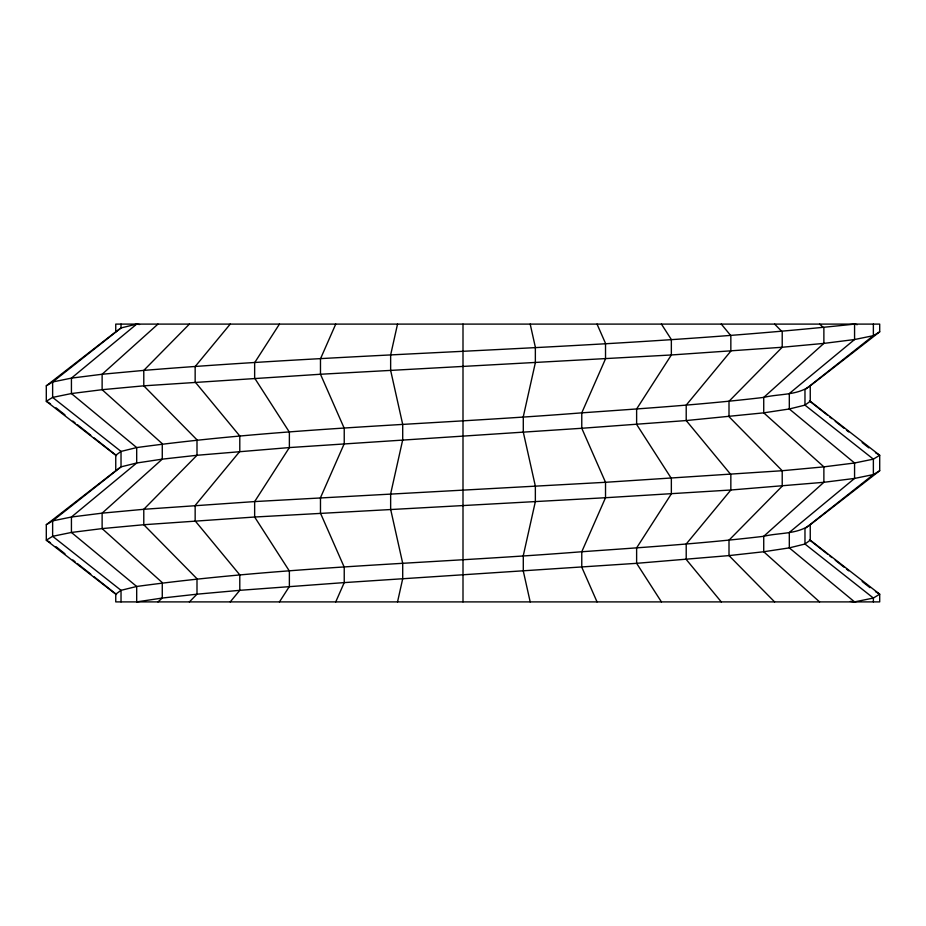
<?xml version="1.0" encoding="UTF-8"?>
<svg xmlns="http://www.w3.org/2000/svg" width="926" height="926" viewBox="0 0 926 926"><rect width="100%" height="100%" fill="white"/><g stroke="black" fill="none" stroke-linecap="round" stroke-linejoin="round"><path stroke-width="1.39" d="M397.532 324.1L390.645 354.971L390.645 370.4L402.706 424.421L402.706 439.85L390.645 493.871L390.645 509.3L402.706 563.321L402.706 578.75L397.532 601.9M335.744 324.1L320.477 358.825L320.477 374.254L344.229 428.275L344.229 443.704L320.477 497.725L320.477 513.154L344.229 567.175L344.229 582.604L335.744 601.9M279.455 324.1L254.65 362.679L254.65 378.121L289.375 432.129L289.375 447.571L254.65 501.579L254.65 517.021L289.375 571.029L289.375 586.471L279.455 601.9M230.227 324.1L195.154 366.546L195.154 381.975L239.788 435.996L239.788 451.425L195.154 505.446L195.154 520.875L239.788 574.896L239.788 590.325L230.227 601.9M189.39 324.1L143.785 370.4L102.126 374.254L71.429 378.121L52.632 381.975L46.3 385.829L46.3 401.271L115.75 455.279L115.75 470.721L46.3 524.729L46.3 540.171L115.75 594.179L115.75 601.9L879.7 601.9L879.7 594.179L810.25 540.171L810.25 524.729L879.7 470.721L879.7 455.279L810.25 401.271L810.25 385.829L879.7 331.821L879.7 324.1L115.75 324.1L115.75 331.821L46.3 385.829M189.39 601.9L196.995 594.179L239.788 590.325L344.229 582.604L636.625 563.321L729.005 555.6L763.73 551.746L789.311 547.879L804.972 544.025L810.25 540.171M157.976 324.1L102.126 374.254L102.126 389.696L162.27 443.704L162.27 459.146L102.126 513.154L71.429 517.021L52.632 520.875L46.3 524.729M157.976 601.9L162.27 598.046L196.995 594.179L196.995 578.75L143.785 524.729L143.785 509.3L196.995 455.279L289.375 447.571L581.771 428.275L686.212 420.554L763.73 412.846L789.311 408.979L804.972 405.125L810.25 401.271M139.537 324.528L136.689 324.1L71.429 378.121L71.429 393.55L136.689 447.571C284.213 427.534 433.472 424.559 581.771 412.846C642.482 408.54 703.262 404.569 763.73 397.404C778.974 393.654 797.205 395.657 810.25 385.829M115.75 331.821L121.028 327.954L136.689 324.1M115.75 455.279L121.028 451.425L136.689 447.571L136.689 463L71.429 517.021L71.429 532.45L136.689 586.471C284.213 566.434 433.472 563.459 581.771 551.746C642.482 547.44 703.262 543.469 763.73 536.304C778.974 532.554 797.205 534.557 810.25 524.729M115.75 470.721L121.028 466.854L136.689 463L162.27 459.146L196.995 455.279L196.995 439.85L143.785 385.829L143.785 370.4C380.447 351.104 618.418 349.322 854.571 324.1L857.256 324.656M115.75 594.179L121.028 590.325L136.689 586.471L136.689 601.9L162.27 598.046L162.27 582.604L102.126 528.596L102.126 513.154L143.785 509.3L254.65 501.579L605.523 482.296L782.215 470.721L823.874 466.854L854.571 463L873.368 459.146L879.7 455.279L875.475 452.71M879.7 331.821L873.368 335.675L804.972 389.696L804.972 405.125L873.368 459.146L873.368 474.575L804.972 528.596L804.972 544.025L873.368 598.046L873.368 601.9M879.7 470.721L873.368 474.575L854.571 478.429L823.874 482.296L730.845 490.004L605.523 497.725L254.65 517.021L143.785 524.729L102.126 528.596L71.429 532.45L52.632 536.304L46.3 540.171L50.525 542.74M850.381 601.379L854.571 601.9L873.368 598.046L879.7 594.179L875.475 591.61M50.525 403.84L46.3 401.271L52.632 397.404L71.429 393.55L102.126 389.696L143.785 385.829L320.477 374.254L671.35 354.971L782.215 347.25L823.874 343.396L854.571 339.529L873.368 335.675L873.368 324.1M809.463 400.946L827.404 415.114M829.638 416.885L831.884 418.656M835.252 421.318L844.223 428.402M846.457 430.173L848.702 431.944M862.152 442.57L868.889 447.883M809.463 539.846L827.404 554.014M829.638 555.785L831.884 557.556M835.252 560.218L844.223 567.302M846.457 569.073L848.702 570.844M862.152 581.47L870 587.663M56 407.787L64.959 414.871M72.818 421.064L75.052 422.835M77.298 424.606L90.748 435.232M94.116 437.894L116.537 455.604M56 546.687L64.959 553.771M72.818 559.964L75.052 561.735M77.298 563.506L90.748 574.132M94.116 576.794L116.537 594.504M854.571 601.9L789.311 547.879L789.311 532.45L854.571 478.429L854.571 463L789.311 408.979L789.311 393.55L854.571 339.529L854.571 324.1M819.579 324.1L823.874 327.954L823.874 343.396L763.73 397.404L763.73 412.846L823.874 466.854L823.874 482.296L763.73 536.304L763.73 551.746L819.579 601.9M774.611 324.1L782.215 331.821L782.215 347.25L729.005 401.271L729.005 416.7L782.215 470.721L782.215 486.15L729.005 540.171L729.005 555.6L774.611 601.9M721.285 324.1L730.845 335.675L730.845 351.104L686.212 405.125L686.212 420.554L730.845 474.575L730.845 490.004L686.212 544.025L686.212 559.454L721.285 601.9M661.43 324.1L671.35 339.529L671.35 354.971L636.625 408.979L636.625 424.421L671.35 478.429L671.35 493.871L636.625 547.879L636.625 563.321L661.43 601.9M597.038 324.1L605.523 343.396L605.523 358.825L581.771 412.846L581.771 428.275L605.523 482.296L605.523 497.725L581.771 551.746L581.771 567.175L597.038 601.9M530.193 324.1L535.355 347.25L535.355 362.679L523.294 416.7L523.294 432.129L535.355 486.15L535.355 501.579L523.294 555.6L523.294 571.029L530.193 601.9M463 324.1L463 601.9M121.028 324.1L121.028 327.954L52.632 381.975L52.632 397.404L121.028 451.425L121.028 466.854L52.632 520.875L52.632 536.304L121.028 590.325L121.028 601.9"/></g></svg>
